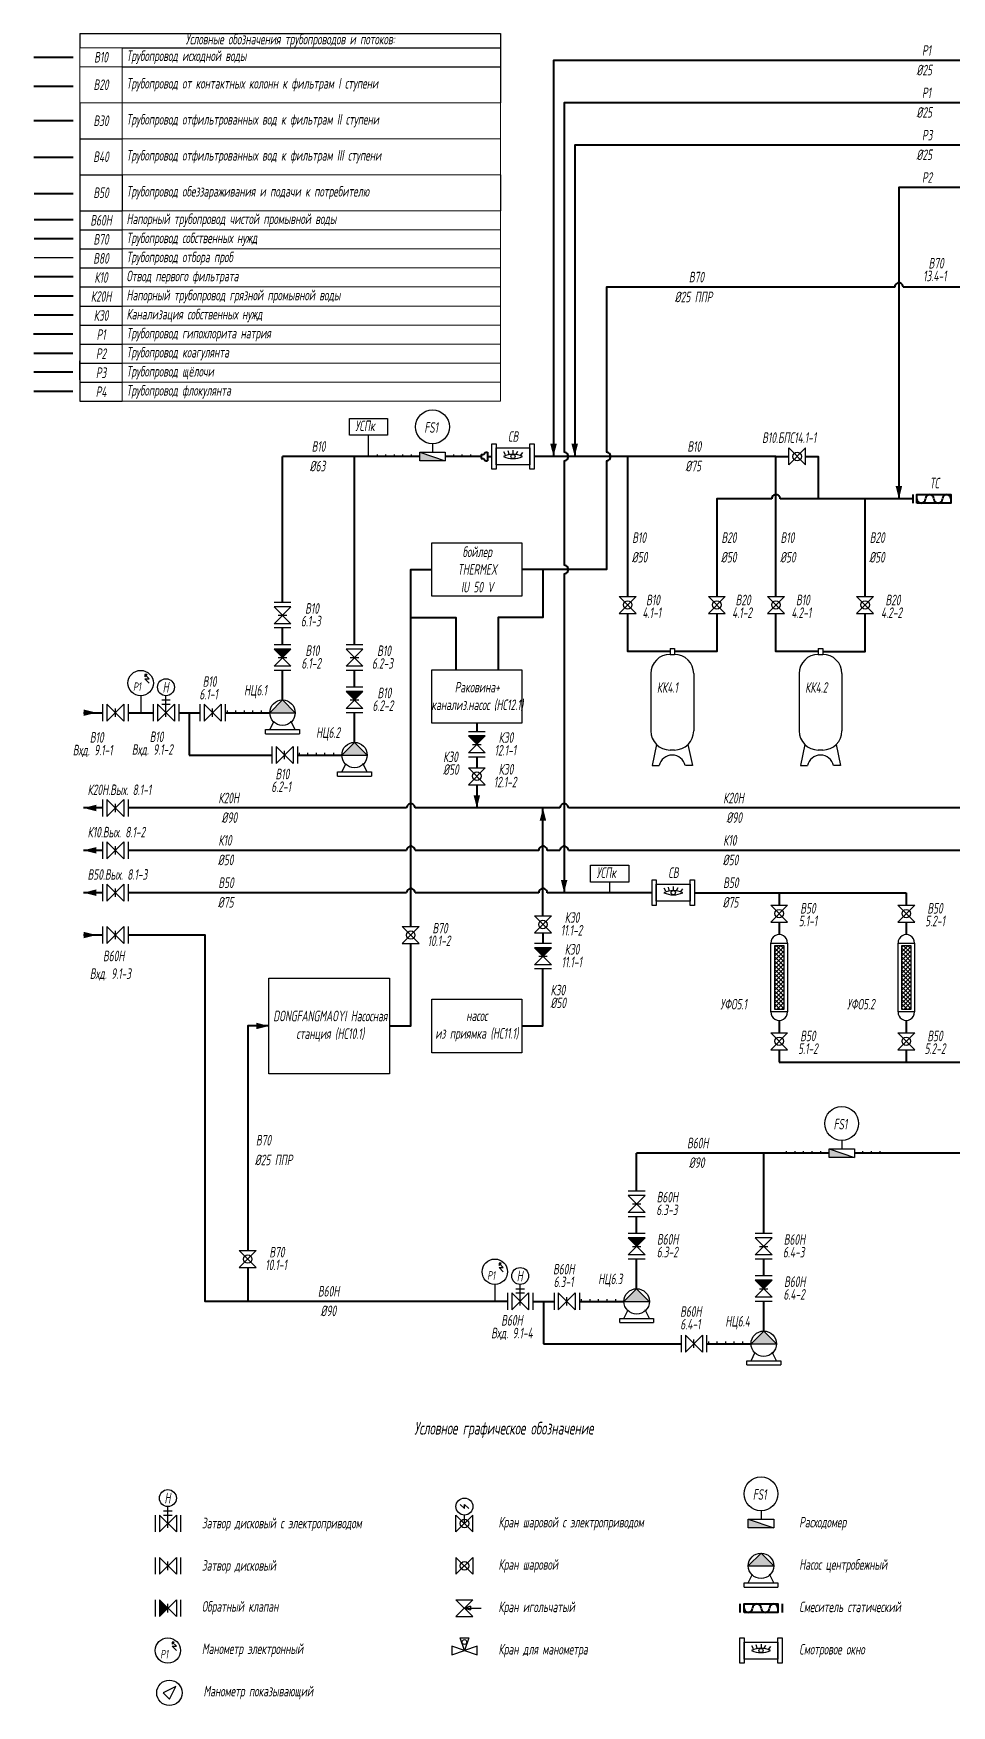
# Model space of a CAD drawing. Header units: millimetres. Extents: x 224231 to 343649, y -897 to 38584.
# Drawn here: x 224231 to 245902, y -897 to 38584 of the extents above; entities that cross this region are included whole.
import ezdxf

# ---------------------------------------------------------------- set-up
doc = ezdxf.new("R2010")
doc.units = ezdxf.units.MM
for name, color, linetype in [('1', 7, 'Continuous'), ('2', 7, 'Continuous'), ('В80', 1, 'Continuous')]:
    doc.layers.add(name, color=color, linetype=linetype)
for name, color, linetype, lineweight in [('В10', 66, 'Continuous', 40), ('В30', 136, 'Continuous', 40), ('В40', 142, 'Continuous', 40), ('В50', 180, 'Continuous', 40), ('В60Н', 140, 'Continuous', 40), ('В70', 120, 'Continuous', 40), ('К20Н', 33, 'Continuous', 40), ('К30', 54, 'Continuous', 40), ('Р1', 202, 'Continuous', 40), ('Р4', 210, 'Continuous', 40)]:
    doc.layers.add(name, color=color, linetype=linetype, lineweight=lineweight)
for name, color, linetype, lineweight, true_color in [('В20', 7, 'Continuous', 40, 0x0a7800), ('К10', 7, 'Continuous', 40, 0xffbe00), ('Р2', 7, 'Continuous', 40, 0x991b1e), ('Р3', 7, 'Continuous', 40, 0xd19cc7)]:
    doc.layers.add(name, color=color, linetype=linetype, lineweight=lineweight, true_color=true_color)
doc.layers.add('Надписи', color=7, linetype='Continuous', true_color=0x93278f)
doc.styles.add('Eskd знаки', font='eskd.shx', dxfattribs={"width": 0.8, "oblique": 10})

# ---------------------------------------------------------------- blocks, each defined once
blk = doc.blocks.new('*T35')
at = {"color": 0, "linetype": 'ByBlock', "lineweight": -2, "transparency": 16777216}
for p, q in [((0, 0), (9932, 0)), ((0, 0), (0, -336)), ((9932, 0), (9932, -1636)), ((1000, -336), (9932, -336)), ((1000, -786), (9932, -786)), ((0, -1636), (0, -8686)), ((0, -2486), (1000, -2486)), ((0, -3336), (1000, -3336)), ((1000, -3336), (1000, -4186)), ((9932, -3336), (9932, -4186)), ((0, -4186), (1000, -4186)), ((0, -4636), (1000, -4636)), ((0, -5086), (1000, -5086)), ((0, -5536), (1000, -5536)), ((0, -5986), (1000, -5986)), ((0, -6436), (1000, -6436)), ((0, -6886), (1000, -6886)), ((0, -7336), (1000, -7336)), ((0, -7786), (1000, -7786)), ((0, -8236), (1000, -8236)), ((0, -8686), (1000, -8686))]:
    blk.add_line(p, q, dxfattribs=at)
at = {"color": 7, "linetype": 'ByBlock', "lineweight": 15, "transparency": 16777216}
for p, q in [((0, -336), (1000, -336)), ((0, -336), (0, -1636)), ((1000, -336), (1000, -3336)), ((0, -786), (1000, -786)), ((0, -1636), (9932, -1636)), ((9932, -1636), (9932, -3336)), ((1000, -2486), (9932, -2486)), ((1000, -3336), (9932, -3336)), ((1000, -4186), (9932, -4186)), ((1000, -4186), (1000, -8686)), ((9932, -4186), (9932, -8686)), ((1000, -4636), (9932, -4636)), ((1000, -5086), (9932, -5086)), ((1000, -5536), (9932, -5536)), ((1000, -5986), (9932, -5986)), ((1000, -6436), (9932, -6436)), ((1000, -6886), (9932, -6886)), ((1000, -7336), (9932, -7336)), ((1000, -7786), (9932, -7786)), ((1000, -8236), (9932, -8236)), ((1000, -8686), (9932, -8686))]:
    blk.add_line(p, q, dxfattribs=at)
at = {"color": 0, "transparency": 16777216, "char_height": 250, "style": 'Eskd знаки'}
for s, insert, width, attachment_point in [('Условные обозначения трубопроводов и потоков:', (4966, -168), 9929.35, 5), ('В10', (500, -561), 910, 5), ('Трубопровод исходной воды', (1100, -561), 8731.55, 4), ('В20', (500, -1211), 910, 5), ('Трубопровод от контактных колонн к фильтрам I ступени', (1100, -1211), 8731.55, 4), ('В30', (500, -2061), 970, 5), ('Трубопровод отфильтрованных вод к фильтрам II ступени', (1100, -2061), 8731.55, 4), ('Трубопровод отфильтрованных вод к фильтрам III ступени', (1100, -2911), 8731.55, 4), ('В40', (500, -2911), 970, 5), ('В50', (500, -3761), 970, 5), ('Трубопровод обеззараживания и подачи к потребителю', (1100, -3761), 8731.55, 4), ('В60Н', (500, -4411), 970, 5), ('Напорный трубопровод чистой промывной воды', (1100, -4411), 8731.55, 4), ('В70', (500, -4861), 970, 5), ('Трубопровод собственных нужд', (1100, -4861), 8731.55, 4), ('В80', (500, -5311), 970, 5), ('Трубопровод отбора проб', (1100, -5311), 8731.55, 4), ('К10', (500, -5761), 970, 5), ('Отвод первого фильтрата', (1100, -5761), 8731.55, 4), ('К20Н', (500, -6211), 970, 5), ('Напорный трубопровод грязной промывной воды', (1100, -6211), 8731.55, 4), ('К30', (500, -6661), 970, 5), ('Канализация собственных нужд', (1100, -6661), 8731.55, 4), ('Р1', (500, -7111), 970, 5), ('Трубопровод гипохлорита натрия', (1100, -7111), 8731.55, 4), ('Р2', (500, -7561), 970, 5), ('Трубопровод коагулянта', (1100, -7561), 8731.55, 4), ('Р3', (500, -8011), 970, 5), ('Трубопровод щёлочи', (1100, -8011), 8731.55, 4), ('Р4', (500, -8461), 970, 5), ('Трубопровод флокулянта', (1100, -8461), 8731.55, 4)]:
    blk.add_mtext(s, dxfattribs=dict(at, insert=insert, width=width, attachment_point=attachment_point))

msp = doc.modelspace()

# ---------------------------------------------------------------- hatches: boundary and pattern name
h = msp.add_hatch(color=256)
h.dxf.hatch_style = 1
h.paths.add_polyline_path([(230309, 24046), (229909, 24046), (230109, 23846)])
h = msp.add_hatch(color=256)
h.dxf.hatch_style = 1
h.paths.add_polyline_path([(232009, 23046), (231609, 23046), (231809, 22846)])
h = msp.add_hatch(color=256)
h.dxf.hatch_style = 1
h.paths.add_polyline_path([(230408, 22546), (230109, 22846), (229810, 22546)])
h = msp.add_hatch(color=256)
h.dxf.hatch_style = 1
h.paths.add_polyline_path([(232108, 21546), (231809, 21846), (231510, 21546)])
h = msp.add_hatch(color=256)
h.dxf.hatch_style = 1
h.paths.add_polyline_path([(234897, 21996), (234497, 21996), (234697, 21796)])
h = msp.add_hatch(color=256)
h.dxf.hatch_style = 1
h.paths.add_polyline_path([(236457, 16996), (236057, 16996), (236257, 16796)])
h = msp.add_hatch(color=256)
h.dxf.hatch_style = 1
h.paths.add_polyline_path([(238669, 10146), (238269, 10146), (238469, 9946)])
h = msp.add_hatch(color=256)
h.dxf.hatch_style = 1
h.paths.add_polyline_path([(241669, 9146), (241269, 9146), (241469, 8946)])
h = msp.add_hatch(color=256)
h.dxf.hatch_style = 1
h.paths.add_polyline_path([(238768, 8646), (238469, 8946), (238170, 8646)])
h = msp.add_hatch(color=256)
h.dxf.hatch_style = 1
h.paths.add_polyline_path([(241768, 7646), (241469, 7946), (241170, 7646)])
h = msp.add_hatch(color=256)
h.dxf.hatch_style = 1
h.paths.add_polyline_path([(241703, 2402), (241404, 2702), (241104, 2402)])
h = msp.add_hatch(color=256)
h.dxf.hatch_style = 1
h.paths.add_polyline_path([(227204, 1602), (227204, 1202), (227404, 1402)])
at = {"layer": '1'}
h = msp.add_hatch(dxfattribs=at)
h.set_pattern_fill('ANSI37', color=256, scale=22.5, angle=-90, style=0)
h.set_pattern_definition([(315, (197820.47, 36846.265), (50.51394, 50.51394), []), (45, (197820.47, 36846.265), (-50.51394, 50.51394), [])])
h.paths.add_polyline_path([(241727, 15540), (241939, 15540), (241939, 17051), (241727, 17051)])
h = msp.add_hatch(dxfattribs=at)
h.set_pattern_fill('ANSI37', color=256, scale=22.5, angle=-90, style=0)
h.set_pattern_definition([(315, (200820.47, 36846.265), (50.51394, 50.51394), []), (45, (200820.47, 36846.265), (-50.51394, 50.51394), [])])
h.paths.add_polyline_path([(244727, 15540), (244939, 15540), (244939, 17051), (244727, 17051)])
at = {"layer": '2', "ltscale": 0.5}
for points in [[(233350, 28696), (233350, 28496), (233950, 28496)], [(243009, 12246), (243009, 12046), (243609, 12046)], [(241104, 3502), (241104, 3302), (241704, 3302)]]:
    msp.add_hatch(color=256, dxfattribs=at).paths.add_polyline_path(points)

# ---------------------------------------------------------------- linework, layer by layer
for p, q in [((232350, 28596), (232350, 28646)), ((232550, 28596), (232550, 28646)), ((232750, 28596), (232750, 28646)), ((232950, 28596), (232950, 28646)), ((233150, 28646), (233150, 28596)), ((234150, 28596), (234150, 28646)), ((234350, 28596), (234350, 28646)), ((234550, 28646), (234550, 28596)), ((242057, 28396), (242057, 28796)), ((242057, 28796), (242457, 28396)), ((242057, 28396), (242457, 28796)), ((242457, 28396), (242457, 28796)), ((238057, 25291), (238457, 25291)), ((238457, 25291), (238057, 24891)), ((238057, 25291), (238457, 24891)), ((240161, 25291), (240561, 25291)), ((240561, 25291), (240161, 24891)), ((240161, 25291), (240561, 24891)), ((241557, 25291), (241957, 25291)), ((241957, 25291), (241557, 24891)), ((241557, 25291), (241957, 24891)), ((243661, 25291), (244061, 25291)), ((244061, 25291), (243661, 24891)), ((243661, 25291), (244061, 24891)), ((230309, 25146), (229909, 25146)), ((230309, 25046), (229909, 25046)), ((229909, 25046), (230309, 24646)), ((230309, 25046), (229909, 24646)), ((238057, 24891), (238457, 24891)), ((240161, 24891), (240561, 24891)), ((241557, 24891), (241957, 24891)), ((243661, 24891), (244061, 24891)), ((230309, 24646), (229909, 24646)), ((230309, 24546), (229909, 24546)), ((230009, 24846), (230209, 24846)), ((230309, 24146), (229909, 24146)), ((232009, 24146), (231609, 24146)), ((230309, 24046), (229909, 24046)), ((229909, 24046), (230309, 23646)), ((230309, 24046), (229909, 23646)), ((230009, 23846), (230209, 23846)), ((232009, 24046), (231609, 24046)), ((231609, 24046), (232009, 23646)), ((232009, 24046), (231609, 23646)), ((231709, 23846), (231909, 23846)), ((226962, 23346), (226862, 23446)), ((226962, 23246), (226862, 23346)), ((226862, 23346), (226962, 23346)), ((230309, 23646), (229909, 23646)), ((230309, 23546), (229909, 23546)), ((232009, 23646), (231609, 23646)), ((232009, 23546), (231609, 23546)), ((226762, 22946), (226762, 22546)), ((227359, 22446), (227359, 22946)), ((232009, 23146), (231609, 23146)), ((232009, 23046), (231609, 23046)), ((231609, 23046), (232009, 22646)), ((232009, 23046), (231609, 22646)), ((225864, 22746), (225864, 22346)), ((225964, 22746), (225964, 22346)), ((225964, 22346), (226364, 22746)), ((225964, 22746), (226364, 22346)), ((226164, 22446), (226164, 22646)), ((226364, 22746), (226364, 22346)), ((226464, 22746), (226464, 22346)), ((227059, 22746), (227059, 22346)), ((227159, 22746), (227159, 22346)), ((227159, 22346), (227559, 22746)), ((227159, 22746), (227559, 22346)), ((227259, 22846), (227459, 22846)), ((227259, 22746), (227459, 22746)), ((227559, 22746), (227559, 22346)), ((227659, 22746), (227659, 22346)), ((228159, 22746), (228159, 22346)), ((228259, 22746), (228259, 22346)), ((228259, 22346), (228659, 22746)), ((228259, 22746), (228659, 22346)), ((228459, 22446), (228459, 22646)), ((228659, 22746), (228659, 22346)), ((228759, 22746), (228759, 22346)), ((228809, 22546), (228809, 22596)), ((229009, 22546), (229009, 22596)), ((229209, 22546), (229209, 22596)), ((229409, 22546), (229409, 22596)), ((229609, 22596), (229609, 22546)), ((229809, 22546), (230409, 22546)), ((232009, 22646), (231609, 22646)), ((232009, 22546), (231609, 22546)), ((231709, 22846), (231909, 22846)), ((229709, 22046), (229709, 22146)), ((229709, 22146), (230509, 22146)), ((229809, 22146), (229909, 22346)), ((230409, 22146), (230309, 22346)), ((230509, 22146), (230509, 22046)), ((229709, 22046), (230509, 22046)), ((229860, 21746), (229860, 21346)), ((229960, 21746), (229960, 21346)), ((229960, 21346), (230360, 21746)), ((229960, 21746), (230360, 21346)), ((230360, 21746), (230360, 21346)), ((230460, 21746), (230460, 21346)), ((234897, 22096), (234497, 22096)), ((234897, 21996), (234497, 21996)), ((234497, 21996), (234897, 21596)), ((234897, 21996), (234497, 21596)), ((234597, 21796), (234797, 21796)), ((230160, 21446), (230160, 21646)), ((230510, 21546), (230510, 21596)), ((230710, 21546), (230710, 21596)), ((230910, 21546), (230910, 21596)), ((231110, 21546), (231110, 21596)), ((231310, 21596), (231310, 21546)), ((231509, 21546), (232109, 21546)), ((231509, 21146), (231609, 21346)), ((232109, 21146), (232009, 21346)), ((234897, 21596), (234497, 21596)), ((234897, 21496), (234497, 21496)), ((231409, 21046), (231409, 21146)), ((231409, 21146), (232209, 21146)), ((231409, 21046), (232209, 21046)), ((232209, 21146), (232209, 21046)), ((234497, 21246), (234897, 21246)), ((234897, 21246), (234497, 20846)), ((234497, 21246), (234897, 20846)), ((234497, 20846), (234897, 20846)), ((225864, 20496), (225864, 20096)), ((225964, 20496), (225964, 20096)), ((225964, 20096), (226364, 20496)), ((225964, 20496), (226364, 20096)), ((226164, 20196), (226164, 20396)), ((226364, 20496), (226364, 20096)), ((226464, 20496), (226464, 20096)), ((225864, 19496), (225864, 19096)), ((225964, 19496), (225964, 19096)), ((225964, 19096), (226364, 19496)), ((225964, 19496), (226364, 19096)), ((226164, 19196), (226164, 19396)), ((226364, 19496), (226364, 19096)), ((226464, 19496), (226464, 19096)), ((225864, 18496), (225864, 18096)), ((225964, 18496), (225964, 18096)), ((225964, 18096), (226364, 18496)), ((225964, 18496), (226364, 18096)), ((226164, 18196), (226164, 18396)), ((226364, 18496), (226364, 18096)), ((226464, 18496), (226464, 18096)), ((241633, 18002), (242033, 18002)), ((242033, 18002), (241633, 17602)), ((241633, 18002), (242033, 17602)), ((244633, 18002), (245033, 18002)), ((245033, 18002), (244633, 17602)), ((244633, 18002), (245033, 17602)), ((225864, 17496), (225864, 17096)), ((225964, 17496), (225964, 17096)), ((225964, 17096), (226364, 17496)), ((225964, 17496), (226364, 17096)), ((226164, 17196), (226164, 17396)), ((226364, 17496), (226364, 17096)), ((226464, 17496), (226464, 17096)), ((232937, 17496), (233337, 17496)), ((233337, 17496), (232937, 17096)), ((232937, 17496), (233337, 17096)), ((236057, 17746), (236457, 17746)), ((236457, 17746), (236057, 17346)), ((236057, 17746), (236457, 17346)), ((241633, 17602), (242033, 17602)), ((244633, 17602), (245033, 17602)), ((232937, 17096), (233337, 17096)), ((236057, 17346), (236457, 17346)), ((236457, 17096), (236057, 17096)), ((236457, 16996), (236057, 16996)), ((236057, 16996), (236457, 16596)), ((236457, 16996), (236057, 16596)), ((236457, 16596), (236057, 16596)), ((236157, 16796), (236357, 16796)), ((236457, 16496), (236057, 16496)), ((241633, 14987), (242033, 14987)), ((242033, 14987), (241633, 14587)), ((241633, 14987), (242033, 14587)), ((244633, 14987), (245033, 14987)), ((245033, 14987), (244633, 14587)), ((244633, 14987), (245033, 14587)), ((241633, 14587), (242033, 14587)), ((244633, 14587), (245033, 14587)), ((242009, 12146), (242009, 12196)), ((242209, 12146), (242209, 12196)), ((242409, 12146), (242409, 12196)), ((242609, 12146), (242609, 12196)), ((242809, 12196), (242809, 12146)), ((243809, 12146), (243809, 12196)), ((244009, 12146), (244009, 12196)), ((244209, 12196), (244209, 12146)), ((238669, 11246), (238269, 11246)), ((238669, 11146), (238269, 11146)), ((238269, 11146), (238669, 10746)), ((238669, 11146), (238269, 10746)), ((238669, 10746), (238269, 10746)), ((238369, 10946), (238569, 10946)), ((238669, 10646), (238269, 10646)), ((238669, 10246), (238269, 10246)), ((238669, 10146), (238269, 10146)), ((238269, 10146), (238669, 9746)), ((238669, 10146), (238269, 9746)), ((238369, 9946), (238569, 9946)), ((241669, 10246), (241269, 10246)), ((241669, 10146), (241269, 10146)), ((241269, 10146), (241669, 9746)), ((241669, 10146), (241269, 9746)), ((241369, 9946), (241569, 9946)), ((229088, 9846), (229488, 9846)), ((229488, 9846), (229088, 9446)), ((229088, 9846), (229488, 9446)), ((235321, 9446), (235221, 9546)), ((238669, 9746), (238269, 9746)), ((238669, 9646), (238269, 9646)), ((241669, 9746), (241269, 9746)), ((241669, 9646), (241269, 9646)), ((229088, 9446), (229488, 9446)), ((235321, 9346), (235221, 9446)), ((235221, 9446), (235321, 9446)), ((241669, 9246), (241269, 9246)), ((241669, 9146), (241269, 9146)), ((241269, 9146), (241669, 8746)), ((241669, 9146), (241269, 8746)), ((235121, 9046), (235121, 8646)), ((235419, 8846), (235419, 8446)), ((235519, 8846), (235519, 8446)), ((235519, 8446), (235919, 8846)), ((235519, 8846), (235919, 8446)), ((235619, 8946), (235819, 8946)), ((235619, 8846), (235819, 8846)), ((235719, 8546), (235719, 9046)), ((235919, 8846), (235919, 8446)), ((236019, 8846), (236019, 8446)), ((236519, 8846), (236519, 8446)), ((236619, 8846), (236619, 8446)), ((236619, 8446), (237019, 8846)), ((236619, 8846), (237019, 8446)), ((236819, 8546), (236819, 8746)), ((237019, 8846), (237019, 8446)), ((237119, 8846), (237119, 8446)), ((237169, 8646), (237169, 8696)), ((237369, 8646), (237369, 8696)), ((237569, 8646), (237569, 8696)), ((237769, 8646), (237769, 8696)), ((237969, 8696), (237969, 8646)), ((241669, 8746), (241269, 8746)), ((241369, 8946), (241569, 8946)), ((238169, 8646), (238769, 8646)), ((238169, 8246), (238269, 8446)), ((238769, 8246), (238669, 8446)), ((241669, 8646), (241269, 8646)), ((238069, 8146), (238069, 8246)), ((238069, 8246), (238869, 8246)), ((238069, 8146), (238869, 8146)), ((238869, 8246), (238869, 8146)), ((239520, 7846), (239520, 7446)), ((239620, 7846), (239620, 7446)), ((239620, 7446), (240020, 7846)), ((239620, 7846), (240020, 7446)), ((239820, 7546), (239820, 7746)), ((240020, 7846), (240020, 7446)), ((240120, 7846), (240120, 7446)), ((240170, 7646), (240170, 7696)), ((240370, 7646), (240370, 7696)), ((240570, 7646), (240570, 7696)), ((240770, 7646), (240770, 7696)), ((240970, 7696), (240970, 7646)), ((241169, 7646), (241769, 7646)), ((241069, 7146), (241069, 7246)), ((241069, 7246), (241869, 7246)), ((241069, 7146), (241869, 7146)), ((241169, 7246), (241269, 7446)), ((241769, 7246), (241669, 7446)), ((241869, 7246), (241869, 7146)), ((227104, 3602), (227104, 3202)), ((227204, 3602), (227204, 3202)), ((227204, 3202), (227604, 3602)), ((227204, 3602), (227604, 3202)), ((227304, 3702), (227504, 3702)), ((227304, 3602), (227504, 3602)), ((227404, 3302), (227404, 3802)), ((227604, 3602), (227604, 3202)), ((227704, 3602), (227704, 3202)), ((234204, 3202), (234204, 3602)), ((234204, 3602), (234604, 3202)), ((234204, 3202), (234604, 3602)), ((234304, 3852), (234404, 3752)), ((234404, 3752), (234404, 3852)), ((234404, 3852), (234504, 3752)), ((234404, 3402), (234404, 3602)), ((234604, 3202), (234604, 3602)), ((227104, 2602), (227104, 2202)), ((227204, 2602), (227204, 2202)), ((227204, 2202), (227604, 2602)), ((227204, 2602), (227604, 2202)), ((227404, 2302), (227404, 2502)), ((227604, 2602), (227604, 2202)), ((227704, 2602), (227704, 2202)), ((234204, 2602), (234204, 2202)), ((234604, 2202), (234204, 2602)), ((234604, 2602), (234204, 2202)), ((234604, 2602), (234604, 2202)), ((241104, 2402), (241704, 2402)), ((241004, 1902), (241004, 2002)), ((241004, 2002), (241804, 2002)), ((241104, 2002), (241204, 2202)), ((241704, 2002), (241604, 2202)), ((241804, 2002), (241804, 1902)), ((227104, 1602), (227104, 1202)), ((227204, 1602), (227204, 1202)), ((227204, 1202), (227604, 1602)), ((227204, 1602), (227604, 1202)), ((227604, 1602), (227604, 1202)), ((227704, 1602), (227704, 1202)), ((234204, 1602), (234604, 1602)), ((234604, 1602), (234204, 1202)), ((234204, 1602), (234604, 1202)), ((241004, 1902), (241804, 1902)), ((227404, 1302), (227404, 1502)), ((234204, 1202), (234604, 1202)), ((234544, 1452), (234404, 1402)), ((234404, 1402), (234544, 1362)), ((234404, 1402), (234795, 1402)), ((234544, 1452), (234544, 1362)), ((227604, 502), (227504, 602)), ((227604, 402), (227504, 502)), ((227504, 502), (227604, 502)), ((234104, 502), (234104, 302)), ((234404, 402), (234104, 502)), ((234104, 302), (234404, 402)), ((234404, 402), (234304, 702)), ((234304, 702), (234504, 702)), ((234504, 702), (234404, 402)), ((234704, 502), (234404, 402)), ((234404, 402), (234704, 302)), ((234704, 302), (234704, 502)), ((227590, -447), (227290, -597)), ((227290, -597), (227440, -747)), ((227440, -747), (227590, -447)), ((227440, -747), (227590, -447))]:
    msp.add_line(p, q)
at = {"ltscale": 10}
for p, q in [((230109, 22846), (229810, 22546)), ((230109, 22846), (230408, 22546)), ((231809, 21846), (231510, 21546)), ((231809, 21846), (232108, 21546)), ((238469, 8946), (238170, 8646)), ((238469, 8946), (238768, 8646)), ((241469, 7946), (241170, 7646)), ((241469, 7946), (241768, 7646)), ((241404, 2702), (241104, 2402)), ((241404, 2702), (241703, 2402))]:
    msp.add_line(p, q, dxfattribs=at)
for points in [[(225327, 30402), (225327, 30852)], [(232140, 28596), (232140, 29096)], [(237833, 18296), (237833, 18546)]]:
    msp.add_lwpolyline(points)
for points in [[(232590, 29096), (231690, 29096), (231690, 29496), (232590, 29496)], [(233638, 26559), (235757, 26559), (235757, 25296), (233638, 25296)], [(233638, 23559), (235757, 23559), (235757, 22296), (233638, 22296)], [(238283, 18546), (237383, 18546), (237383, 18946), (238283, 18946)], [(229788, 16281), (232638, 16281), (232638, 14018), (229788, 14018)], [(233638, 15781), (235757, 15781), (235757, 14518), (233638, 14518)]]:
    msp.add_lwpolyline(points, close=True)
for centre, radius in [((242257, 28596), 100), ((238257, 25091), 100), ((240361, 25091), 100), ((241757, 25091), 100), ((243861, 25091), 100), ((226762, 23246), 300), ((227359, 23146), 200), ((230109, 22546), 300), ((231809, 21546), 300), ((234697, 21046), 100), ((241833, 17802), 100), ((244833, 17802), 100), ((233137, 17296), 100), ((236257, 17546), 100), ((241833, 14787), 100), ((244833, 14787), 100), ((229288, 9646), 100), ((235121, 9346), 300), ((235719, 9246), 200), ((238469, 8646), 300), ((241469, 7646), 300), ((227404, 4002), 200), ((234404, 3802), 200), ((234404, 3402), 100), ((234404, 2402), 100), ((241404, 2402), 300), ((227404, 402), 300), ((234404, 602), 56.9), ((227440, -597), 300)]:
    msp.add_circle(centre, radius)
at = {"layer": '1'}
for p, q in [((235370, 28633), (235335, 28704)), ((235457, 28653), (235437, 28731)), ((235550, 28746), (235550, 28646)), ((235623, 28651), (235661, 28720)), ((235731, 28622), (235779, 28689)), ((239257, 24061), (239361, 24061)), ((239257, 24061), (239257, 23922)), ((239257, 23922), (239361, 23922)), ((239361, 24061), (239361, 23922)), ((242757, 24061), (242861, 24061)), ((242757, 24061), (242757, 23922)), ((242757, 23922), (242861, 23922)), ((242861, 24061), (242861, 23922)), ((226862, 23446), (226912, 23446)), ((226912, 23446), (226862, 23446)), ((226862, 23446), (226862, 23396)), ((226862, 23396), (226912, 23446)), ((238804, 23469), (238804, 22118)), ((239815, 23469), (239815, 22118)), ((242304, 23469), (242304, 22118)), ((243315, 23469), (243315, 22118)), ((239361, 21665), (239257, 21665)), ((242861, 21665), (242757, 21665)), ((239154, 18333), (239118, 18404)), ((239240, 18353), (239220, 18430)), ((239333, 18446), (239333, 18346)), ((239407, 18351), (239445, 18420)), ((239514, 18322), (239562, 18389)), ((235221, 9546), (235271, 9546)), ((235271, 9546), (235221, 9546)), ((235221, 9546), (235221, 9496)), ((235221, 9496), (235271, 9546)), ((227504, 602), (227554, 602)), ((227554, 602), (227504, 602)), ((227504, 602), (227504, 552)), ((227504, 552), (227554, 602)), ((241224, 439), (241189, 510)), ((241311, 459), (241291, 537)), ((241404, 552), (241404, 452)), ((241477, 457), (241515, 526)), ((241584, 428), (241633, 495))]:
    msp.add_line(p, q, dxfattribs=at)
at = {"layer": '1', "ltscale": 0.166667}
for p, q in [((238939, 21795), (238835, 21296)), ((239679, 21795), (239784, 21296)), ((242439, 21795), (242335, 21296)), ((243179, 21795), (243284, 21296)), ((238835, 21296), (239000, 21296)), ((239784, 21296), (239618, 21296)), ((242335, 21296), (242500, 21296)), ((243284, 21296), (243118, 21296))]:
    msp.add_line(p, q, dxfattribs=at)
at = {"layer": '1'}
for points in [[(235050, 28896), (235150, 28896), (235150, 28296), (235050, 28296)], [(235950, 28896), (236050, 28896), (236050, 28296), (235950, 28296)], [(235150, 28796), (235950, 28796), (235950, 28396), (235150, 28396)], [(238833, 18596), (238933, 18596), (238933, 17996), (238833, 17996)], [(239733, 18596), (239833, 18596), (239833, 17996), (239733, 17996)], [(238933, 18496), (239733, 18496), (239733, 18096), (238933, 18096)], [(242027, 17106), (242027, 15484), (241639, 15484), (241639, 17106)], [(241939, 17051), (241939, 15540), (241727, 15540), (241727, 17051)], [(245027, 17106), (245027, 15484), (244639, 15484), (244639, 17106)], [(244939, 17051), (244939, 15540), (244727, 15540), (244727, 17051)], [(240904, 702), (241004, 702), (241004, 102), (240904, 102)], [(241004, 602), (241804, 602), (241804, 202), (241004, 202)], [(241804, 702), (241904, 702), (241904, 102), (241804, 102)]]:
    msp.add_lwpolyline(points, close=True, dxfattribs=at)
for centre in [(235550, 28596), (239333, 18296), (241404, 402)]:
    msp.add_circle(centre, 50, dxfattribs=at)
for centre, radius, start, end in [((235550, 28120), 527, 64.7203, 115.2797), ((235550, 29078), 531, 244.9424, 295.0576), ((239257, 23469), 454, 90, 180), ((239361, 23469), 454, 0, 90), ((242757, 23469), 454, 90, 180), ((242861, 23469), 454, 0, 90), ((239257, 22118), 454, 180, 270), ((239361, 22118), 454, 270, 0), ((242757, 22118), 454, 180, 270), ((242861, 22118), 454, 270, 0), ((239333, 17820), 527, 64.7203, 115.2797), ((239333, 18777), 531, 244.9424, 295.0576), ((241833, 17114), 194, 357.6713, 182.3287), ((244833, 17114), 194, 357.6713, 182.3287), ((241833, 15475), 194, 177.5077, 2.4923), ((244833, 15475), 194, 177.5077, 2.4923), ((241404, -74), 527, 64.7203, 115.2797), ((241404, 884), 531, 244.9424, 295.0576)]:
    msp.add_arc(centre, radius, start, end, dxfattribs=at)
at = {"layer": '1', "ltscale": 0.166667}
for centre in [(239309, 21229), (242809, 21229)]:
    msp.add_arc(centre, 316, 12.3418, 167.6582, dxfattribs=at)
at = {"layer": '2', "ltscale": 0.5}
for p, q in [((233650, 28904), (233650, 28696)), ((233350, 28696), (233950, 28496)), ((243009, 12246), (243609, 12046)), ((243309, 12454), (243309, 12246)), ((241404, 3710), (241404, 3502)), ((241104, 3502), (241704, 3302))]:
    msp.add_line(p, q, dxfattribs=at)
for points in [[(233350, 28696), (233950, 28696), (233950, 28496), (233350, 28496)], [(243009, 12246), (243609, 12246), (243609, 12046), (243009, 12046)], [(241104, 3502), (241704, 3502), (241704, 3302), (241104, 3302)]]:
    msp.add_lwpolyline(points, close=True, dxfattribs=at)
for centre in [(233650, 29296), (243309, 12846), (241404, 4102)]:
    msp.add_circle(centre, 400, dxfattribs=at)
at = {"layer": 'В10'}
for p, q in [((225172, 38013), (224243, 38013)), ((231809, 28596), (230109, 28596)), ((230109, 25146), (230109, 28596)), ((231809, 24146), (231809, 28596)), ((233350, 28596), (231809, 28596)), ((234800, 28596), (233950, 28596)), ((234800, 28646), (234800, 28546)), ((234800, 28646), (234850, 28646)), ((234800, 28546), (234850, 28546)), ((234850, 28646), (234900, 28696)), ((234850, 28546), (234900, 28496)), ((234900, 28696), (234950, 28696)), ((234900, 28496), (234950, 28496)), ((234950, 28696), (234950, 28496)), ((234950, 28596), (235050, 28596)), ((230109, 24146), (230109, 24546)), ((230109, 22846), (230109, 23546)), ((231809, 23146), (231809, 23546)), ((225414, 22546), (225864, 22546)), ((226464, 22546), (227059, 22546)), ((227659, 22546), (228159, 22546)), ((227909, 22546), (227909, 21546)), ((228759, 22546), (229810, 22546)), ((231809, 21846), (231809, 22546)), ((227909, 21546), (229860, 21546)), ((230460, 21546), (231509, 21546))]:
    msp.add_line(p, q, dxfattribs=at)
for points in [[(241757, 25291), (241757, 28596), (236050, 28596)], [(238257, 25291), (238257, 28596)], [(241757, 28596), (242057, 28596)], [(242457, 28596), (242757, 28596), (242757, 27596)], [(239257, 23991), (238257, 23991), (238257, 24891)], [(242757, 23991), (241757, 23991), (241757, 24891)]]:
    msp.add_lwpolyline(points, dxfattribs=at)
msp.add_lwpolyline([(225414, 22546, 154, 0, 0), (225714, 22546, 0, 0, 0)], format="xyseb", dxfattribs=at)
at = {"layer": 'В20', "ltscale": 0.3}
msp.add_line((224243, 37340), (225172, 37340), dxfattribs=at)
at = {"layer": 'В20'}
msp.add_line((244985, 27696), (244985, 27496), dxfattribs=at)
at = {"layer": 'В20', "color": 7}
for p, q in [((240904, 1502), (240904, 1302)), ((241904, 1502), (241904, 1302))]:
    msp.add_line(p, q, dxfattribs=at)
at = {"layer": 'В20'}
msp.add_lwpolyline([(245085, 27496), (245085, 27696), (245885, 27696), (245885, 27496)], close=True, dxfattribs=at)
for points in [[(241657, 27596), (240361, 27596), (240361, 25291)], [(244985, 27596), (241857, 27596)], [(243861, 25291), (243861, 27596)], [(240361, 24891), (240361, 23991), (239361, 23991)], [(242861, 23991), (243861, 23991), (243861, 24891)]]:
    msp.add_lwpolyline(points, dxfattribs=at)
at = {"layer": 'В20', "color": 7}
msp.add_lwpolyline([(241004, 1302), (241004, 1502), (241804, 1502), (241804, 1302)], close=True, dxfattribs=at)
at = {"layer": 'В20'}
for centre, start, end in [((241757, 27596), 359.7459, 180.2541), ((245385, 27596), 0, 180), ((245785, 27596), 0, 180), ((245185, 27596), 180, 0), ((245585, 27596), 180, 0)]:
    msp.add_arc(centre, 100, start, end, dxfattribs=at)
at = {"layer": 'В20', "color": 7}
for centre, start, end in [((241104, 1402), 180, 0), ((241304, 1402), 0, 180), ((241504, 1402), 180, 0), ((241704, 1402), 0, 180)]:
    msp.add_arc(centre, 100, start, end, dxfattribs=at)
at = {"layer": 'В30', "ltscale": 0.3}
msp.add_line((224243, 36526), (225172, 36526), dxfattribs=at)
at = {"layer": 'В40', "ltscale": 0.3}
msp.add_line((224243, 35666), (225172, 35666), dxfattribs=at)
at = {"layer": 'В50'}
for p, q in [((225172, 34797), (224250, 34797)), ((239833, 18296), (244833, 18296)), ((241833, 15279), (241833, 14987)), ((244833, 15279), (244833, 14987)), ((241833, 14587), (241833, 14296)), ((241833, 14296), (246209, 14296)), ((244833, 14587), (244833, 14296))]:
    msp.add_line(p, q, dxfattribs=at)
msp.add_lwpolyline([(225714, 18296, 154, 0, 0), (225414, 18296, 0, 0, 0)], format="xyseb", dxfattribs=at)
for points in [[(225864, 18296), (225414, 18296)], [(233038, 18296), (226464, 18296)], [(236157, 18296), (233238, 18296)], [(238833, 18296), (236357, 18296)], [(241833, 18296), (241833, 18002)], [(244833, 18296), (244833, 18002)], [(241833, 17602), (241833, 17308)], [(244833, 17602), (244833, 17308)]]:
    msp.add_lwpolyline(points, dxfattribs=at)
for centre in [(233138, 18296), (236257, 18296)]:
    msp.add_arc(centre, 100, 359.7459, 180.2541, dxfattribs=at)
at = {"layer": 'В60Н'}
for p, q in [((225172, 34184), (224250, 34184)), ((241469, 12146), (238469, 12146)), ((238469, 11246), (238469, 12146)), ((241469, 10246), (241469, 12146)), ((243009, 12146), (241469, 12146)), ((246309, 12146), (243609, 12146)), ((238469, 10246), (238469, 10646)), ((238469, 8946), (238469, 9646)), ((241469, 9246), (241469, 9646)), ((236019, 8646), (236519, 8646)), ((236269, 8646), (236269, 7646)), ((237119, 8646), (238169, 8646)), ((241469, 7946), (241469, 8646)), ((236269, 7646), (239520, 7646)), ((240120, 7646), (241169, 7646))]:
    msp.add_line(p, q, dxfattribs=at)
msp.add_lwpolyline([(225414, 17296, 154, 0, 0), (225714, 17296, 0, 0, 0)], format="xyseb", dxfattribs=at)
for points in [[(225864, 17296), (225414, 17296)], [(235419, 8646), (228288, 8646), (228288, 17296), (226464, 17296)]]:
    msp.add_lwpolyline(points, dxfattribs=at)
at = {"layer": 'В70'}
msp.add_line((225172, 33734), (224250, 33734), dxfattribs=at)
for points in [[(244559, 32596), (237757, 32596), (237757, 28696)], [(249359, 32596), (244759, 32596)], [(237757, 28496), (237757, 25928), (235757, 25928)], [(233138, 17496), (233138, 25928), (233638, 25928)], [(236257, 25928), (236257, 24796), (235197, 24796), (235197, 23559)], [(233138, 24796), (234197, 24796), (234197, 23559)], [(232638, 15149), (233138, 15149), (233138, 17096)], [(229788, 15149), (229288, 15149), (229288, 9846)], [(229288, 9446), (229288, 8646)]]:
    msp.add_lwpolyline(points, dxfattribs=at)
msp.add_lwpolyline([(229488, 15149, 154, 0, 0), (229788, 15149, 0, 0, 0)], format="xyseb", dxfattribs=at)
for centre, start, end in [((244659, 32596), 359.7459, 180.2541), ((237757, 28596), 269.7459, 90.2541)]:
    msp.add_arc(centre, 100, start, end, dxfattribs=at)
at = {"layer": 'В80'}
msp.add_line((225172, 33284), (224250, 33284), dxfattribs=at)
at = {"layer": 'К10'}
msp.add_line((225172, 32834), (224250, 32834), dxfattribs=at)
msp.add_lwpolyline([(225714, 19296, 154, 0, 0), (225414, 19296, 0, 0, 0)], format="xyseb", dxfattribs=at)
for points in [[(225864, 19296), (225414, 19296)], [(233038, 19296), (226464, 19296)], [(236157, 19296), (233238, 19296)], [(236657, 19296), (236357, 19296)], [(246209, 19296), (236857, 19296)]]:
    msp.add_lwpolyline(points, dxfattribs=at)
for centre in [(233138, 19296), (236257, 19296), (236757, 19296)]:
    msp.add_arc(centre, 100, 359.7459, 180.2541, dxfattribs=at)
at = {"layer": 'К20Н'}
msp.add_line((225172, 32384), (224250, 32384), dxfattribs=at)
msp.add_lwpolyline([(225714, 20296, 154, 0, 0), (225414, 20296, 0, 0, 0)], format="xyseb", dxfattribs=at)
for points in [[(225864, 20296), (225414, 20296)], [(233038, 20296), (226464, 20296)], [(236657, 20296), (233238, 20296)], [(246209, 20296), (236857, 20296)]]:
    msp.add_lwpolyline(points, dxfattribs=at)
for centre in [(233138, 20296), (236757, 20296)]:
    msp.add_arc(centre, 100, 359.7459, 180.2541, dxfattribs=at)
at = {"layer": 'К30'}
msp.add_line((225172, 31934), (224250, 31934), dxfattribs=at)
for points in [[(234697, 22296), (234697, 22096)], [(234697, 21496), (234697, 21246)], [(234697, 20846), (234697, 20296)], [(236257, 17746), (236257, 20296)], [(236257, 17346), (236257, 17096)], [(235757, 15149), (236257, 15149), (236257, 16496)]]:
    msp.add_lwpolyline(points, dxfattribs=at)
for points in [[(234697, 20596, 154, 0, 0), (234697, 20296, 0, 0, 0)], [(236257, 19996, 154, 0, 0), (236257, 20296, 0, 0, 0)]]:
    msp.add_lwpolyline(points, format="xyseb", dxfattribs=at)
at = {"layer": 'Р1'}
msp.add_line((225161, 31484), (224231, 31484), dxfattribs=at)
for points in [[(255709, 34946), (255709, 37946), (236507, 37946), (236507, 28596)], [(253909, 34946), (253409, 34946), (253409, 36946), (236757, 36946), (236757, 28696)], [(236757, 28496), (236757, 26028)], [(236757, 25828), (236757, 18296)]]:
    msp.add_lwpolyline(points, dxfattribs=at)
for points in [[(236507, 28896, 154, 0, 0), (236507, 28596, 0, 0, 0)], [(236757, 18596, 154, 0, 0), (236757, 18296, 0, 0, 0)]]:
    msp.add_lwpolyline(points, format="xyseb", dxfattribs=at)
for centre in [(236757, 28596), (236757, 25928)]:
    msp.add_arc(centre, 100, 269.7459, 90.2541, dxfattribs=at)
at = {"layer": 'Р2'}
msp.add_line((224238, 31034), (225161, 31034), dxfattribs=at)
msp.add_lwpolyline([(246159, 34946), (244659, 34946), (244659, 27596)], dxfattribs=at)
msp.add_lwpolyline([(244659, 27896, 154, 0, 0), (244659, 27596, 0, 0, 0)], format="xyseb", dxfattribs=at)
at = {"layer": 'Р3'}
msp.add_line((225161, 30584), (224238, 30584), dxfattribs=at)
msp.add_lwpolyline([(250909, 34946), (250409, 34946), (250409, 35946), (237007, 35946), (237007, 28596)], dxfattribs=at)
msp.add_lwpolyline([(237007, 28896, 154, 0, 0), (237007, 28596, 0, 0, 0)], format="xyseb", dxfattribs=at)
at = {"layer": 'Р4'}
msp.add_line((224238, 30134), (225161, 30134), dxfattribs=at)

# ---------------------------------------------------------------- block references
msp.add_blockref('*T35', (225327, 38584))

# ---------------------------------------------------------------- texts
at = {"layer": '1', "style": 'Eskd знаки'}
for s, width, gutter_width, heights, insert, char_height, attachment_point in [('УСПк', 2263.46, 22.5, [0], (231827, 29444), 250, 1), ('СВ', 2263.46, 22.5, [0], (235675, 29192), 250, 3), ('ТС', 2263.46, 22.5, [0], (245610, 28092), 250, 3), ('P1', 522.43, 22.5, [0], (226582, 23260), 200, 1), ('УСПк', 2263.46, 22.5, [0], (237521, 18894), 250, 1), ('СВ', 2263.46, 22.5, [0], (239458, 18892), 250, 3), ('P1', 522.43, 22.5, [0], (234942, 9360), 200, 1), (' {\\H1.2x;Условное графическое обозначение}', 7988.49, 11.2, [333], (233118, 5802), 250, 1), ('Кран шаровой с электроприводом', 5424.02, 11.2, [0], (235207, 3558), 250, 1), ('Расходомер', 5424.02, 11.2, [0], (242307, 3558), 250, 1), ('Затвор дисковый с электроприводом', 5424.02, 11.2, [0], (228207, 3537), 250, 1), ('Затвор дисковый', 5424.02, 11.2, [0], (228207, 2537), 250, 1), ('Кран шаровой', 5424.02, 11.2, [0], (235207, 2558), 250, 1), ('Насос центробежный', 5424.02, 11.2, [0], (242307, 2558), 250, 1), ('Обратный клапан', 5424.02, 11.2, [0], (228207, 1569), 250, 1), ('Кран игольчатый', 5424.02, 11.2, [0], (235207, 1558), 250, 1), ('Смеситель статический', 5424.02, 11.2, [0], (242307, 1558), 250, 1), ('P1', 522.43, 22.5, [0], (227224, 416), 200, 1), ('Манометр электронный', 5424.02, 11.2, [0], (228207, 569), 250, 1), ('Кран для манометра', 5424.02, 11.2, [0], (235207, 558), 250, 1), ('Смотровое окно', 5424.02, 11.2, [0], (242307, 558), 250, 1), ('Манометр показывающий', 5424.02, 11.2, [0], (228244, -431), 250, 1)]:
    msp.add_mtext_dynamic_manual_height_columns(s, width=width, gutter_width=gutter_width, heights=heights, dxfattribs=dict(at, insert=insert, char_height=char_height, attachment_point=attachment_point))
at = {"layer": '1', "ltscale": 15, "char_height": 250, "style": 'Eskd знаки'}
for s, insert, width, attachment_point in [('бойлер\\PTHERMEX \\PIU 50 V', (234707, 25928), 2572.66, 5), ('НЦ6.1', (229202, 23202), 850, 1), ('Раковина+\\Pканализ.насос (НС12.1)', (234707, 22928), 2330.68, 5), ('КК4.1', (238946, 23266), 285.44, 1), ('КК4.2', (242446, 23266), 285.44, 1), ('НЦ6.2', (230902, 22202), 850, 1), ('DONGFANGMAOYI Насосная станция (НС10.1)', (231238, 15143), 2710.49, 5), ('насос\\Pиз приямка (НС11.1)', (234697, 15149), 2147.28, 5), ('УФО5.1', (240443, 15789), 285.44, 1), ('УФО5.2', (243431, 15789), 285.44, 1), ('НЦ6.3', (237561, 9302), 850, 1), ('НЦ6.4', (240561, 8302), 850, 1)]:
    msp.add_mtext(s, dxfattribs=dict(at, insert=insert, width=width, attachment_point=attachment_point))
at = {"layer": '2', "ltscale": 15, "char_height": 250, "width": 548.04, "attachment_point": 1, "style": 'Eskd знаки'}
for s, insert in [('FS1', (233457, 29406)), ('Н', (227279, 23271)), ('FS1', (243117, 12956)), ('Н', (235638, 9371)), ('Н', (227323, 4127)), ('FS1', (241211, 4212))]:
    msp.add_mtext(s, dxfattribs=dict(at, insert=insert))
at = {"layer": 'Надписи', "ltscale": 15, "char_height": 250, "attachment_point": 1, "style": 'Eskd знаки'}
for s, insert, width in [('Р1', (245203, 38307), 850), ('%%C25', (245074, 37844), 850), ('Р1', (245203, 37307), 850), ('%%C25', (245074, 36844), 850), ('Р3', (245203, 36307), 850), ('%%C25', (245074, 35844), 850), ('Р2', (245203, 35307), 850), ('%%C25 ППР', (239369, 32487), 1146.48), ('В10', (230798, 28957), 850), ('В10', (239667, 28957), 850), ('В10.БПС14.1-1', (241431, 29165), 850), ('%%C63', (230752, 28494), 850), ('%%C75', (239620, 28494), 850), ('В10', (238365, 26805), 850), ('В20', (240470, 26805), 850), ('В10', (241865, 26805), 850), ('В20', (243970, 26805), 850), ('%%C50', (238355, 26342), 850), ('%%C50', (240459, 26342), 850), ('%%C50', (241855, 26342), 850), ('%%C50', (243959, 26342), 850), ('К20Н.Вых. 8.1-1', (225508, 20851), 2314.09), ('К20Н', (228596, 20657), 850), ('К20Н', (240512, 20657), 850), ('%%C90', (228671, 20194), 850), ('%%C90', (240587, 20194), 850), ('К10.Вых. 8.1-2', (225508, 19851), 1852.34), ('К10', (228596, 19657), 850), ('К10', (240512, 19657), 850), ('%%C50', (228585, 19194), 850), ('%%C50', (240501, 19194), 850), ('В50.Вых. 8.1-3', (225508, 18851), 1919.91), ('В50', (228596, 18657), 850), ('В50', (240512, 18657), 850), ('%%C75', (228585, 18194), 850), ('%%C75', (240501, 18194), 850), ('\\pi364.76364;В60Н\\P\\pi53.65253;Вхд. 9.1-3', (225508, 16927), 1373.61), ('В60Н', (239659, 12510), 850), ('%%C25 ППР', (229457, 12111), 850), ('%%C90', (239703, 12047), 850), ('В60Н', (230946, 9010), 850), ('%%C90', (231008, 8547), 850)]:
    msp.add_mtext(s, dxfattribs=dict(at, insert=insert, width=width))
at = {"layer": 'Надписи', "ltscale": 15, "char_height": 250, "line_spacing_factor": 0.72, "style": 'Eskd знаки'}
for s, insert, width, attachment_point in [('\\pi194.297;В70\\P\\pi64.54647;13.4-1', (245165, 33284), 850, 1), ('\\pi194.297;В70', (239507, 32956), 850, 1), ('\\pi216.51922;В10\\P\\pi130.07932;4.1-1', (238475, 25332), 850, 1), ('\\pi194.297;В20\\P\\pi111.53058;4.1-2', (240610, 25332), 850, 1), ('\\pi216.51922;В10\\P\\pi107.8571;4.2-1', (242013, 25332), 850, 1), ('\\pi194.297;В20\\P\\pi89.30836;4.2-2', (244147, 25332), 850, 1), ('\\pi216.51922;В10\\P\\pi116.51922;6.1-3', (230427, 25133), 850, 1), ('\\pi216.51922;В10\\P\\pi120.1927;6.1-2', (230435, 24137), 850, 1), ('\\pi216.51922;В10\\P\\pi94.297;6.2-3', (232127, 24133), 850, 1), ('\\pi216.51922;В10\\P\\pi138.74145;6.1-1', (228009, 23407), 850, 1), ('\\pi216.51922;В10\\P\\pi97.97048;6.2-2', (232135, 23137), 850, 1), ('\\pi402.34532;В10\\P\\pi-0.10367;Вхд. 9.1-1', (225159, 22088), 1221.65, 1), ('\\pi419.23865;В10\\P\\pi-1.75908;Вхд. 9.1-2', (226555, 22102), 1255.44, 1), ('\\pi194.297;К30\\P\\pi97.87981;12.1-1', (235016, 22084), 850, 1), ('К30^J%%C50', (233902, 21629), 850, 1), ('\\pi194.297;К30\\P\\pi79.33106;12.1-2', (235016, 21334), 850, 1), ('\\pi216.51922;В10\\P\\pi116.51922;6.2-1', (229728, 21223), 850, 1), ('\\pi194.297;К30\\P\\pi101.55328;11.1-2', (236576, 17834), 850, 1), ('В50\\P5.1-1', (242512, 17778), 850, 5), ('В50\\P5.2-1', (245512, 17778), 850, 5), ('\\pi194.297;В70\\P\\pi79.33106;10.1-2', (233455, 17584), 850, 1), ('\\pi194.297;К30\\P\\pi120.10203;11.1-1', (236576, 17084), 850, 1), ('К30^J%%C50', (236435, 16120), 850, 1), ('В50\\P5.1-2', (242512, 14764), 850, 5), ('В50\\P5.2-2', (245512, 14764), 850, 5), ('\\pi194.297;В70', (229288, 12577), 850, 1), ('\\pi102.95913;В60Н\\P\\pi94.297;6.3-3', (238838, 11233), 850, 1), ('\\pi194.297;В70\\P\\pi97.87981;10.1-1', (229605, 9933), 850, 1), ('\\pi102.95913;В60Н\\P\\pi97.97048;6.3-2', (238846, 10237), 850, 1), ('\\pi102.95913;В60Н\\P\\pi83.18589;6.4-3', (241838, 10233), 850, 1), ('\\pi102.95913;В60Н\\P\\pi116.51922;6.3-1', (236393, 9532), 850, 1), ('\\pi102.95913;В60Н\\P\\pi86.85937;6.4-2', (241846, 9237), 850, 1), ('В60Н^JВхд. 9.1-4', (235525, 8029), 1393.57, 5), ('\\pi102.95913;В60Н\\P\\pi105.40811;6.4-1', (239393, 8532), 850, 1)]:
    msp.add_mtext(s, dxfattribs=dict(at, insert=insert, width=width, attachment_point=attachment_point))

doc.saveas('drawing.dxf')
